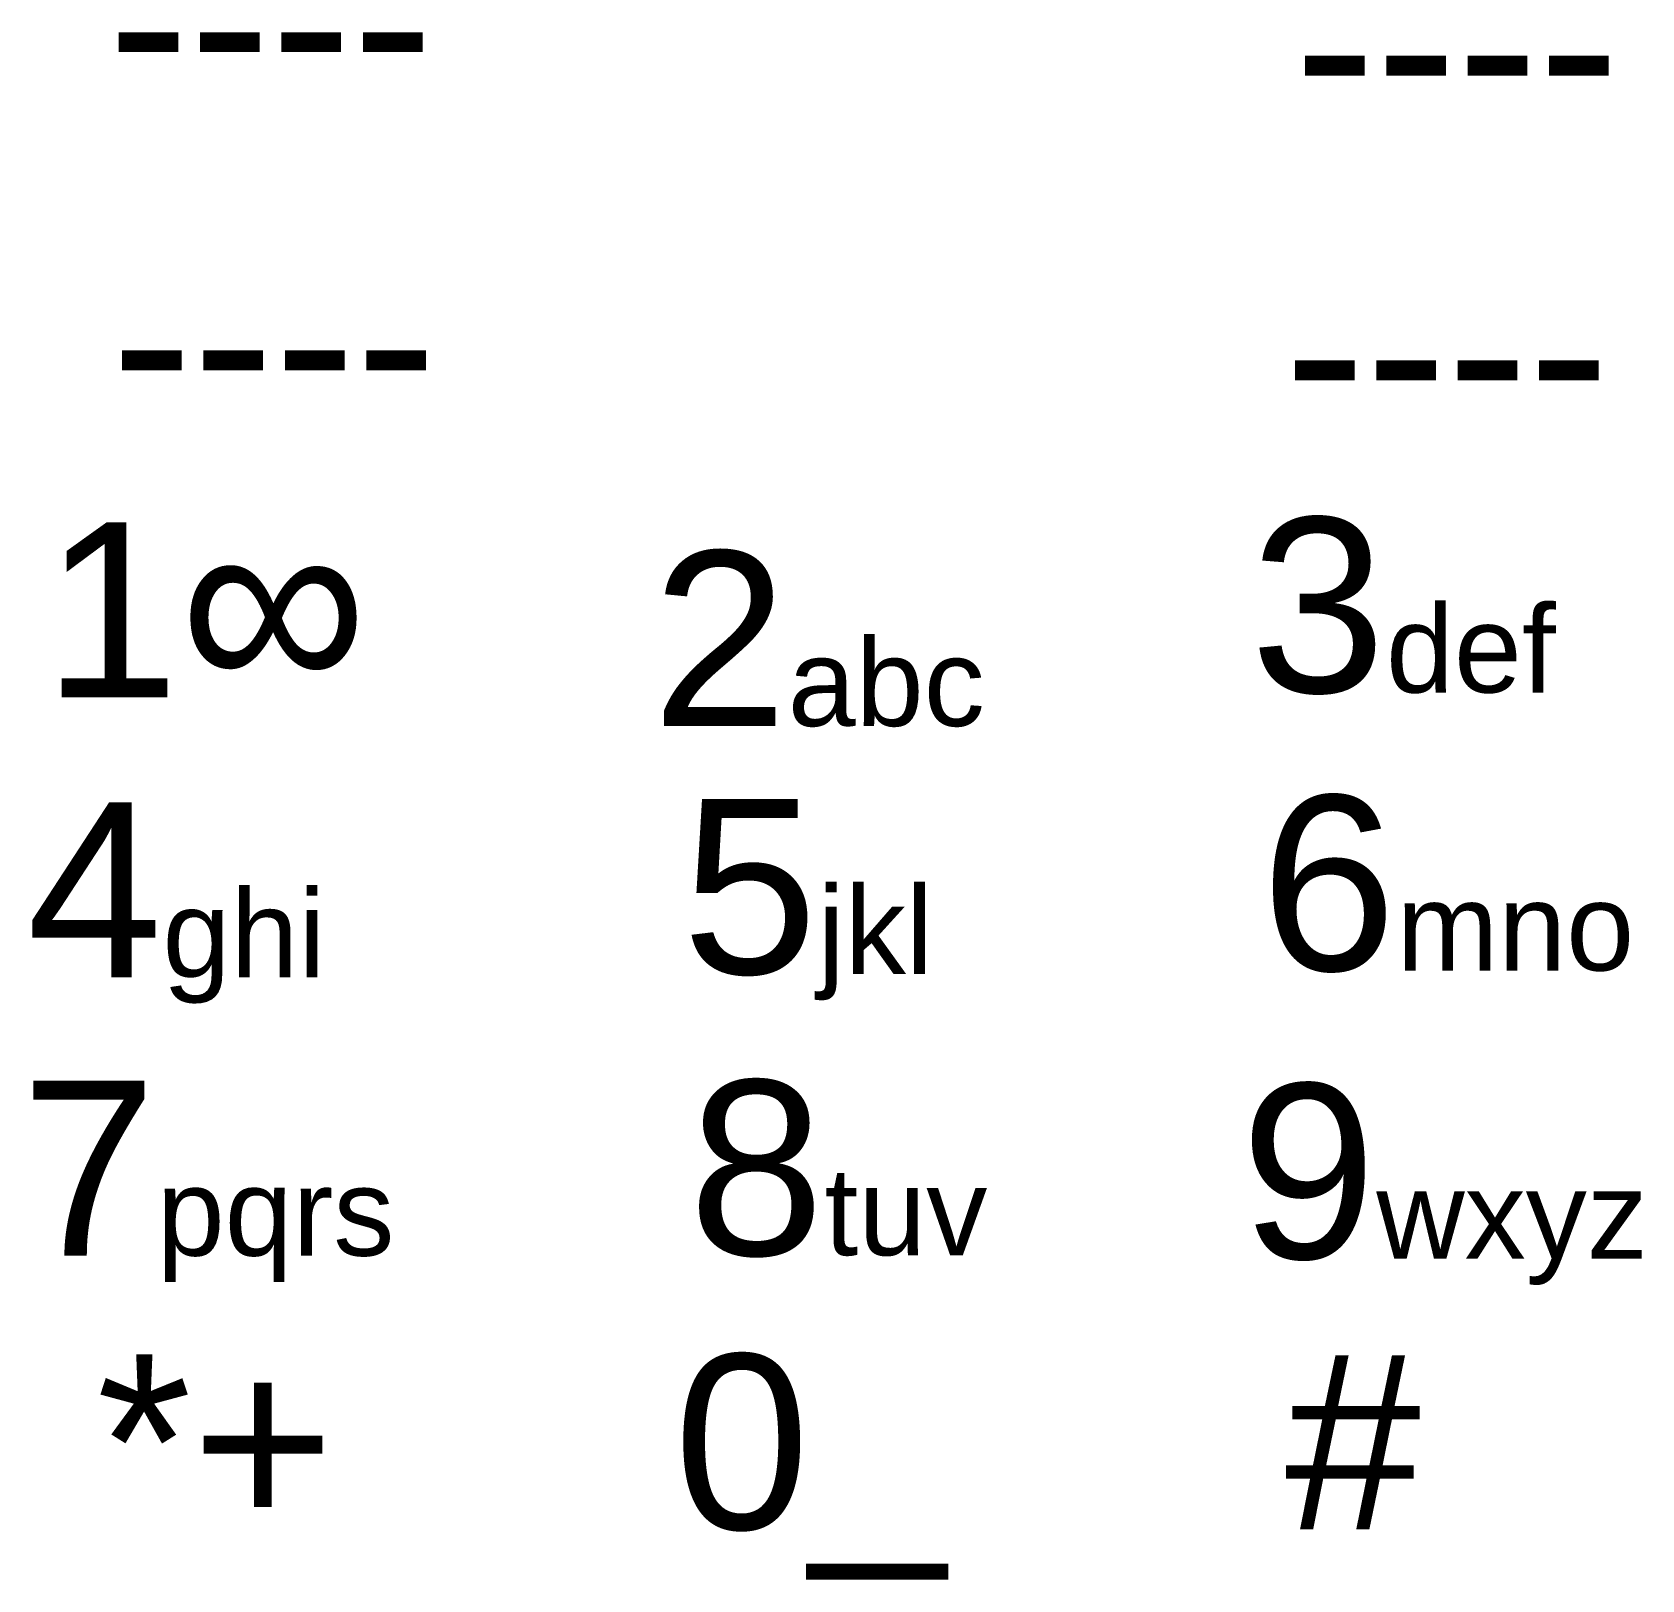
# Model space of a CAD drawing. Header units: inches. Extents: x 3.9 to 40.7, y 10.5 to 97.8.
# Drawn here: x 3.94 to 40.74, y 10.54 to 45.93 of the extents above; entities outside this region: 1.
import ezdxf

# ---------------------------------------------------------------- set-up
doc = ezdxf.new("R2010")
doc.units = ezdxf.units.IN
doc.header["$MEASUREMENT"] = 0
doc.layers.add('Layer1', color=7, linetype='Continuous', lineweight=30)
doc.styles.get("Standard").update_dxf_attribs({"font": 'ARIAL.TTF'})

msp = doc.modelspace()

# ---------------------------------------------------------------- texts
at = {"layer": 'Layer1', "attachment_point": 1}
for s, width, insert, char_height in [('     NOKIA', 22.26024, (12.094, 97.723), 2.5), (' ----', 9.88344, (4.114, 48.159, 1), 4), (' ----', 9.80683, (31.236, 47.623, 1), 4), ('{\\C3; ----}', 9.88344, (4.191, 40.883, 1), 4), (' {\\C1;----}', 9.88344, (31.006, 40.653, 1), 4), ('1{\\H1.0833x;∞}', 0.96102, (4.188, 35.053, 1), 4), ('{\\H0.5x; }3{\\H0.5x;def}', 10.9936, (31.006, 34.831, 1), 4), ('  2{\\H0.5x;abc}', 27, (15, 34.065, 1), 4), ('{\\H20x;  5\\H0.5x;jkl}', 26.31676, (15.683, 28.397, 1), 0.2), (' 6{\\H0.5x;mno}', 11.52991, (30.47, 28.474, 1), 4), ('4{\\H0.5x;ghi}', 10.95606, (3.808, 28.321, 1), 4), ('7{\\H0.5x;pqrs}', 0.67422, (3.676, 21.953, 1), 4), ('  8{\\H0.5x;tuv}', 13.48439, (15.836, 21.963, 1), 4), (' 9{\\H0.5x;wxyz}', 11.9896, (30.01, 21.886, 1), 4), ('*+     0_     #', 31.59378, (5.406, 15.697, 1), 4)]:
    msp.add_mtext_dynamic_manual_height_columns(s, width=width, gutter_width=1, heights=[0], dxfattribs=dict(at, insert=insert, char_height=char_height))

doc.saveas('drawing.dxf')
